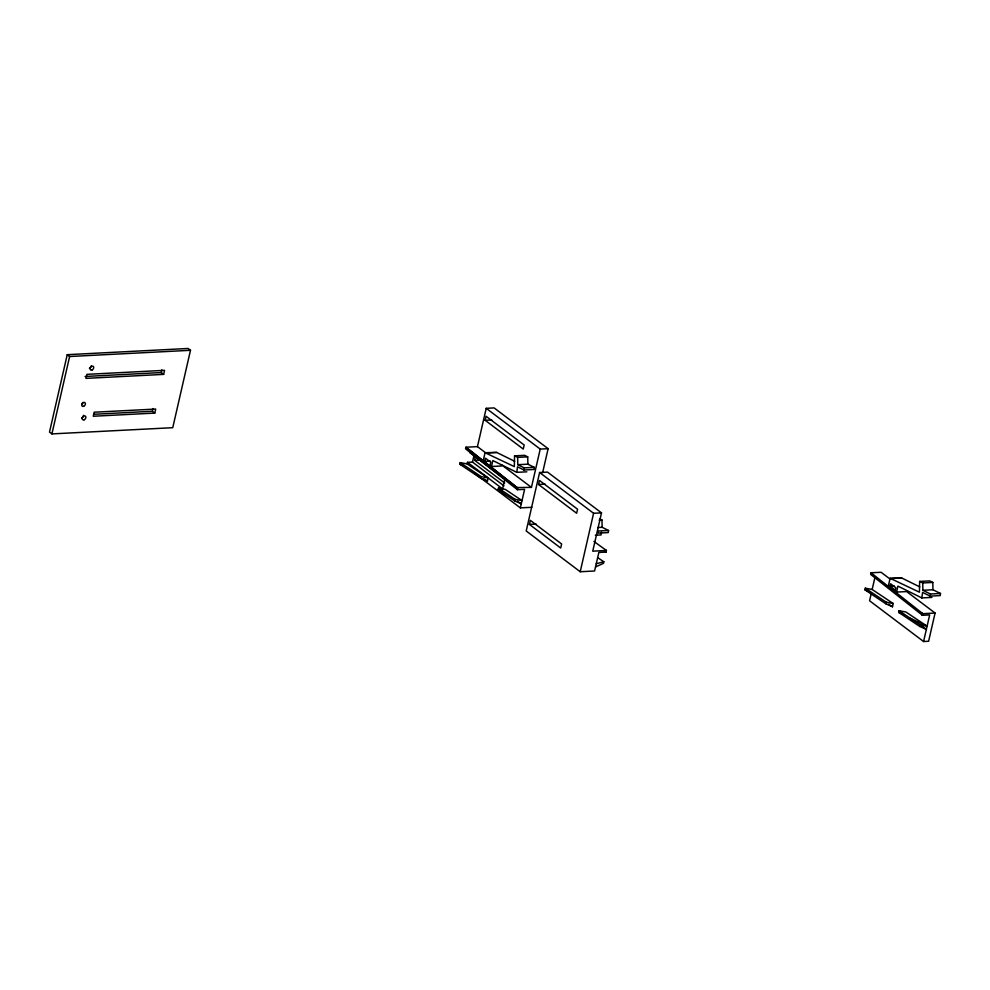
<?xml version="1.0" encoding="UTF-8"?>
<svg xmlns="http://www.w3.org/2000/svg" width="990" height="990" viewBox="0 0 990 990"><rect width="100%" height="100%" fill="white"/><g stroke="black" fill="none" stroke-linecap="round" stroke-linejoin="round"><path stroke-width="1.49" d="M526.841 471.822L516.768 472.341L517.523 466.822L523.945 469.99L534.018 469.47L534.303 467.354L527.88 464.186L517.807 464.694L517.659 457.368L514.54 455.846L514.342 466.612L485.038 452.702L483.293 460.325L484.741 461.414L490.496 461.117M523.945 469.99L524.23 467.862L517.807 464.694M601.462 532.175L601.079 534.947L595.324 535.231M608.553 530.467L608.268 532.583L598.195 533.103L598.48 530.986L608.553 530.467L602.13 527.299L597.812 527.521M931.912 597.403L921.838 597.923L922.593 592.404L930.142 596.116L940.215 595.596L940.5 593.48L932.951 589.755L922.878 590.275L922.73 582.949L919.623 581.415L919.425 592.193L890.109 578.284L888.364 585.894L896.556 592.082L906.63 591.575L935.08 613.045L928.608 641.26L923.583 641.52L869.579 600.757L871.126 594.037M930.142 596.116L930.427 594L922.878 590.275M480.88 478.281L481.202 476.636L460.226 462.615L459.855 464.223L480.88 478.281L487.427 481.19L488.07 477.91L467.094 463.889L460.226 462.615M517.436 501.262L521.272 503.836L514.825 500.977L498.094 489.79L498.428 488.144L505.296 489.419L522.015 500.606L515.196 499.368L498.428 488.144M885.951 603.851L886.285 602.217L865.297 588.196L864.926 589.805L885.951 603.851L892.497 606.771L893.153 603.492L872.165 589.471L865.297 588.196M919.76 626.447L920.081 624.814L926.355 629.405L919.76 626.447L898.685 612.377L899.019 610.731L905.887 612.006L927.086 626.187L920.081 624.814L899.019 610.731M67.233 354.68L49.5 432.086L51.913 433.905L172.755 427.692L190.488 350.299L188.075 348.48L67.233 354.68L69.634 356.511L190.488 350.299M51.913 433.905L69.634 356.511M154.774 413.09L93.27 416.246L94.199 412.211L155.702 409.056L154.774 413.09L152.373 411.271L152.98 408.573M163.647 374.381L85.957 378.378L86.885 374.344L164.563 370.347L163.647 374.381L161.234 372.562L161.853 369.876M467.094 463.889L467.453 462.342L472.49 462.082L503.984 485.867M472.49 462.082L474.086 455.066M486.041 453.111L477.452 446.626L486.214 408.325L494.134 407.917L548.126 448.693L542.631 472.675M504.677 482.996L474.594 460.288L475.522 456.254M485.174 420.305L486.09 416.27L524.18 445.03L523.252 449.064L485.174 420.305L491.77 419.958M484.741 461.414L485.484 458.184L490.78 462.194L490.038 465.411L491.486 466.513L501.559 465.993M491.486 466.513L492.847 460.56L516.768 472.341M504.838 479.049L502.586 488.874L467.453 462.342M516.681 489.159L517.052 487.55L465.943 447.22L465.572 448.829L517.399 489.704L524.601 489.345L520.356 507.882L531.865 507.288M514.825 500.977L515.196 499.368M517.399 489.704L517.77 488.095L465.943 447.22L477.452 446.626M517.052 487.55L531.444 487.389L540.218 449.089L486.214 408.325M593.926 541.443L606.4 550.477L592.738 551.17L601.512 512.882L547.519 472.106L539.6 472.515L526.21 530.974L580.214 571.737L594.594 570.995L598.839 552.457L606.041 552.086L606.4 550.477L605.682 549.933L605.311 551.541L606.041 552.086M529.415 524.403L530.343 520.369L561.627 543.993L560.699 548.027L529.415 524.403L536.097 524.057M538.56 484.494L539.476 480.459L577.566 509.219L576.638 513.253L538.56 484.494L545.156 484.147M580.214 571.737L593.592 513.278L539.6 472.515M597.836 557.741L603.826 561.751L603.455 563.36L595.522 566.948M890.344 579.261L881.088 572.282L871.014 572.789L870.643 574.41L922.482 615.285L929.672 614.914L923.583 641.52M872.165 589.471L875.036 576.935M889.998 586.179L890.554 583.766L895.851 587.775L895.307 590.189L889.998 586.179L894.317 585.969M896.556 592.082L897.93 586.13L921.838 597.923M921.752 614.74L922.123 613.132L871.014 572.789M922.482 615.285L922.853 613.676L922.123 613.132M596.265 563.731L603.826 561.751M85.066 376.472L161.234 372.562M93.939 414.266L152.373 411.271M540.218 449.089L548.126 448.693M485.038 452.702L496.671 452.43L514.701 461.315M486.597 452.95L496.671 452.43M514.54 455.846L524.613 455.326L527.72 456.86L527.88 464.186M517.659 457.368L527.72 456.86M474.594 460.288L481.276 459.942M524.23 467.862L534.303 467.354M593.592 513.278L601.512 512.882M599.099 520.121L601.97 519.973L602.13 527.299M890.109 578.284L901.741 577.999L919.784 586.897M891.668 578.519L901.741 577.999M919.623 581.415L929.684 580.907L932.803 582.429L932.951 589.755M922.73 582.949L932.803 582.429M930.427 594L940.5 593.48M922.853 613.676L935.08 613.045M481.202 476.636L488.07 477.91M886.285 602.217L893.153 603.492M864.926 589.805L870.136 592.119M459.855 464.223L462.454 465.387M898.685 612.377L903.92 614.703M498.094 489.79L502.029 491.535M910.28 618.255L927.086 626.187M599.903 518.946L601.97 519.973M921.381 626.088L926.355 629.405M888.773 604.284L892.497 606.771M483.702 478.714L487.427 481.19M501.992 465.151L531.444 487.389M476.722 457.17L488.751 466.253M499.579 474.42L501.992 476.239M469.693 452.517L503.625 478.133M473.715 472.675L520.356 507.882M82.937 402.485A2.215 1.621 -52.9 0 1 81.638 404.279M83.445 415.33A2.215 1.621 -52.9 0 1 81.774 417.966M91.303 365.78A2.215 1.621 -52.9 0 1 89.372 368.243M83.568 406.321A2.215 1.621 -52.9 0 0 85.152 402.905A2.215 1.621 -52.9 0 0 81.935 403.957A2.215 1.621 -52.9 0 0 83.568 406.321M92.268 369.864A2.215 1.621 -52.9 0 0 93.221 366.374A2.215 1.621 -52.9 0 0 90.09 368.107A2.215 1.621 -52.9 0 0 92.268 369.864M84.175 419.785A2.215 1.621 -52.9 0 0 85.524 416.32A2.215 1.621 -52.9 0 0 82.319 417.644A2.215 1.621 -52.9 0 0 84.175 419.785"/></g></svg>
